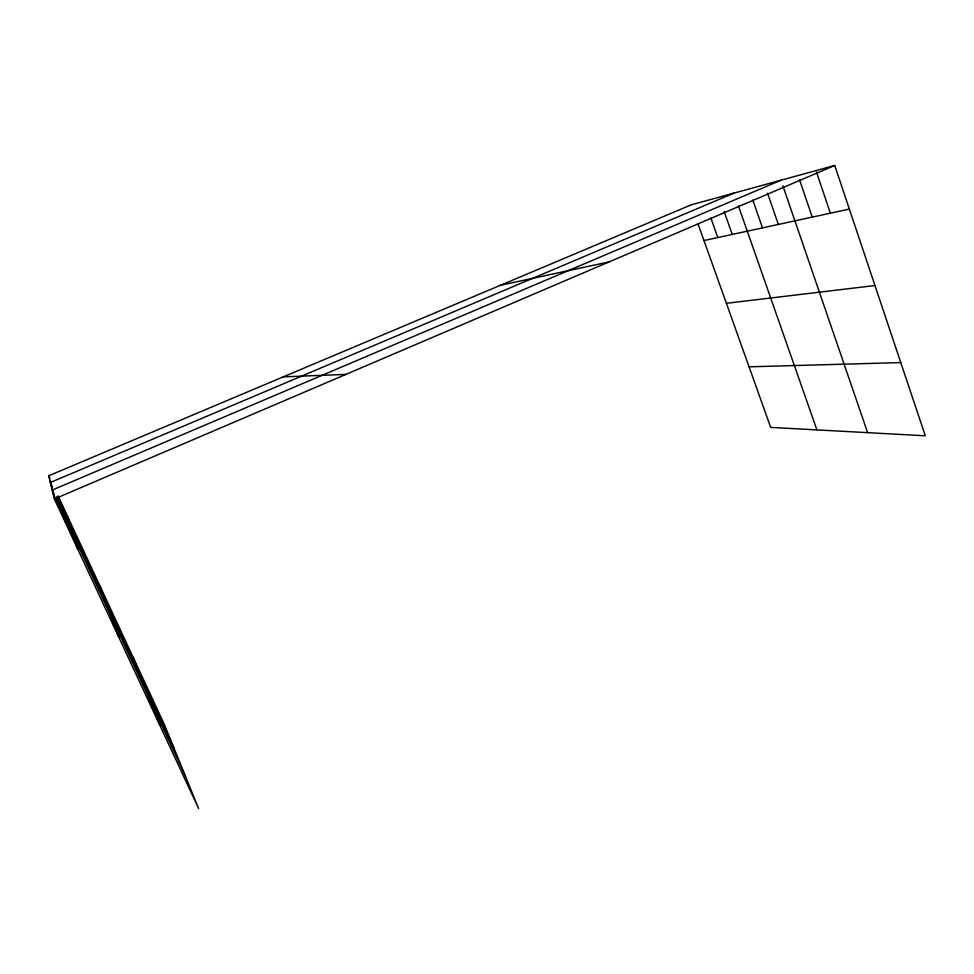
<?xml version="1.0" encoding="UTF-8"?>
<svg xmlns="http://www.w3.org/2000/svg" width="974" height="974" viewBox="0 0 974 974"><rect width="100%" height="100%" fill="white"/><g stroke="black" fill="none" stroke-linecap="round" stroke-linejoin="round"><path stroke-width="1.46" d="M58.014 495.803L164.302 724.327L198.611 808.53L54.398 498.98L834.742 165.47L925.3 435.78L770.69 427.391L697.859 223.411M780.978 180.214L52.206 490.08L54.118 494.171M733.933 193.12L50.356 482.495L52.231 486.537M54.398 498.98L48.7 475.775L691.223 204.832L834.742 165.47M703.983 240.541L849.352 209.081M500.539 285.248L609.091 261.909M726.385 303.316L874.956 285.528M283.227 376.877L345.904 374.393M749.067 366.833L900.78 362.584M48.7 475.775L49.942 478.441M58.123 497.044L68.302 518.911M49.771 480.145L51.038 482.861M57.965 497.763L69.312 522.137M57.235 497.288L174.322 748.896M50.94 484.906L52.219 487.657M56.711 497.3L71.455 528.992M51.561 487.426L52.84 490.166M56.017 497.02L72.6 532.632M56.017 498.274L185.535 776.448M52.9 492.893L54.167 495.608M55.433 498.323L75.071 540.497M53.631 495.851L76.41 544.758M132.963 656.951L159.785 725.192M100.005 586.08L118.731 637.069M710.85 217.92L717.814 237.546M724.157 211.516L732.241 234.43M738.377 205.806L816.918 429.899M752.817 200.108L762.484 227.879M767.561 193.217L778.36 224.446M782.901 185.827L867.627 432.651M799.557 179.825L812.255 217.117M816.468 172.033L830.372 213.196M67.328 515.83L77.823 549.263"/></g></svg>
